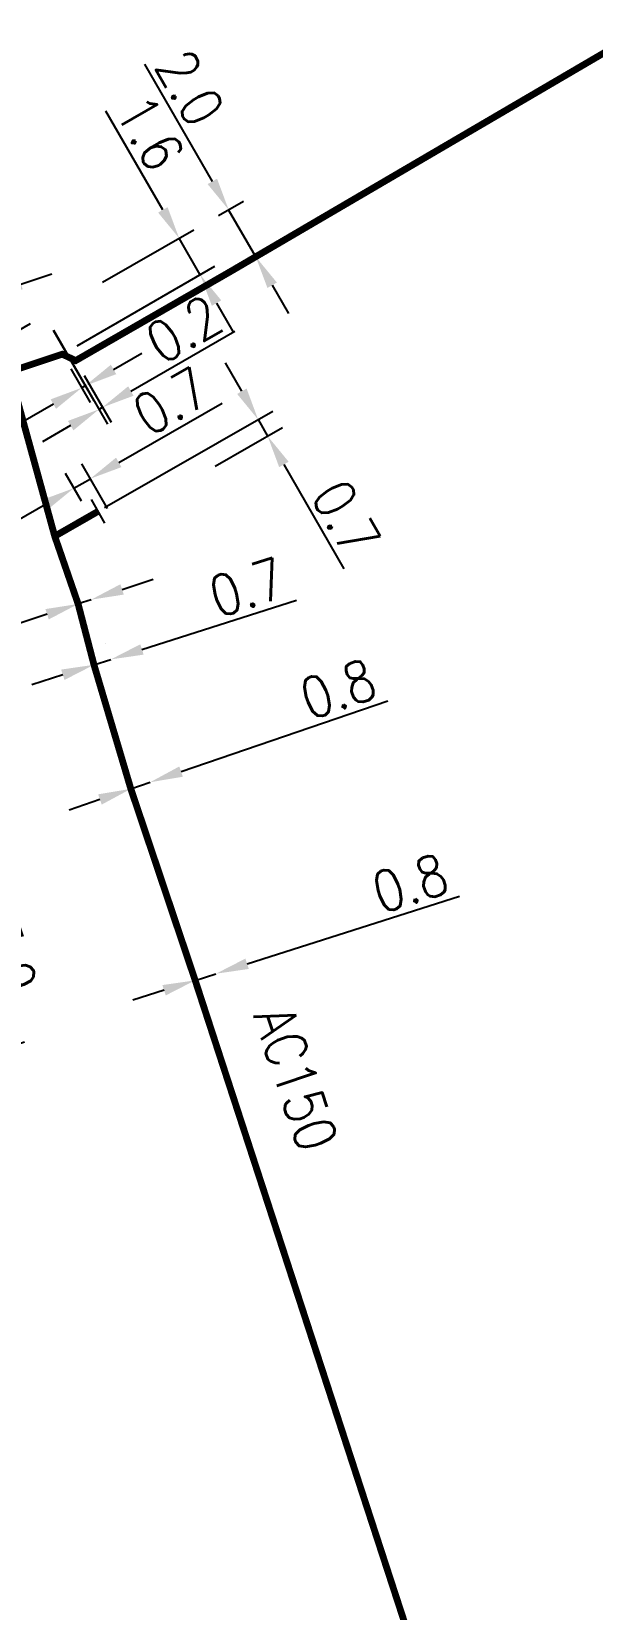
# Model space of a CAD drawing. Header units: millimetres. Extents: x 160996 to 162003, y 120996 to 122000.
# Drawn here: x 161393.4 to 161414, y 121522.3 to 121580.3 of the extents above; entities that cross this region are included whole.
import ezdxf
from ezdxf.enums import TextEntityAlignment as Align

# ---------------------------------------------------------------- set-up
doc = ezdxf.new("R2010")
doc.units = ezdxf.units.MM
doc.header["$PDMODE"] = 34
doc.linetypes.add('L_100_AP', pattern=[14, 10, -1.5, 1, -1.5])
doc.layers.get('0').update_dxf_attribs({"linetype": 'CONTINUOUS'})
doc.layers.get('Defpoints').update_dxf_attribs({"linetype": 'CONTINUOUS'})
for name, color, linetype in [('L_140', 3, 'CONTINUOUS'), ('L_150', 1, 'CONTINUOUS'), ('L_340', 7, 'CONTINUOUS')]:
    doc.layers.add(name, color=color, linetype=linetype)
doc.styles.get("Standard").update_dxf_attribs({"font": 'romans.shx', "width": 0.85})
doc.dimstyles.get("Standard").update_dxf_attribs({"dimtxt": 1.5, "dimasz": 1.2, "dimexe": 0.625, "dimexo": 0.625, "dimgap": 0.25, "dimtad": 1, "dimdec": 1, "dimzin": 0, "dimdsep": 46, "dimtxsty": 'Standard', "dimcen": -0.5, "dimadec": 0, "dimazin": 0, "dimtfac": 1, "dimtdec": 1, "dimtmove": 0, "dimatfit": 3, "dimfxl": 0, "dimtolj": 1, "dimtzin": 0, "dimarcsym": 0})

# ---------------------------------------------------------------- blocks, each defined once
blk = doc.blocks.new('*D267')
at = {"layer": 'Defpoints', "color": 0, "linetype": 'Continuous', "transparency": 16777216}
for p in [(161391.87, 121570.596), (161391.87, 121570.596), (161392.009, 121569.554)]:
    blk.add_point(p, dxfattribs=at)
at = {"layer": 'L_140', "color": 0, "linetype": 'Continuous', "lineweight": -2, "transparency": 16777216}
for p, q in [((161393.008, 121570.978), (161394.146, 121571.36)), ((161391.81, 121570.146), (161391.482, 121571.125)), ((161391.87, 121570.596), (161391.681, 121570.533)), ((161390.543, 121570.151), (161386.399, 121568.76))]:
    blk.add_line(p, q, dxfattribs=at)
at = {"layer": 'L_140', "color": 0, "linetype": 'Continuous', "transparency": 16777216}
for points in [[(161392.944, 121571.168), (161393.072, 121570.788), (161391.87, 121570.596)], [(161390.48, 121570.34), (161390.607, 121569.961), (161391.681, 121570.533)]]:
    blk.add_solid(points, dxfattribs=at)
at = {"layer": 'L_140', "color": 0, "linetype": 'Continuous', "transparency": 16777216, "insert": (161387.584, 121570.213), "char_height": 1.5, "attachment_point": 5, "rotation": 18.55006}
blk.add_mtext('\\A1;0.2', dxfattribs=at)
blk = doc.blocks.new('*D271')
at = {"layer": 'Defpoints', "color": 0, "linetype": 'Continuous', "transparency": 16777216}
for p in [(161402.064, 121565.395), (161399.593, 121563.977), (161395.539, 121562.458)]:
    blk.add_point(p, dxfattribs=at)
at = {"layer": 'L_340', "color": 0, "linetype": 'Continuous', "lineweight": -2, "transparency": 16777216}
for p, q in [((161401.118, 121567.043), (161400.521, 121568.084)), ((161396.081, 121562.769), (161402.257, 121566.313)), ((161400.135, 121564.288), (161402.606, 121565.706)), ((161401.715, 121566.002), (161402.064, 121565.395)), ((161402.661, 121564.354), (161404.864, 121560.516))]:
    blk.add_line(p, q, dxfattribs=at)
at = {"layer": 'L_340', "color": 0, "linetype": 'Continuous', "transparency": 16777216}
for points in [[(161401.292, 121567.143), (161400.945, 121566.944), (161401.715, 121566.002)], [(161402.835, 121564.454), (161402.488, 121564.255), (161402.064, 121565.395)]]:
    blk.add_solid(points, dxfattribs=at)
at = {"layer": 'L_340', "color": 0, "linetype": 'Continuous', "transparency": 16777216, "insert": (161404.942, 121562.389), "char_height": 1.5, "attachment_point": 5, "rotation": 299.84938}
blk.add_mtext('\\A1;0.7', dxfattribs=at)
blk = doc.blocks.new('*D272')
at = {"layer": 'Defpoints', "color": 0, "linetype": 'Continuous', "transparency": 16777216}
for p in [(161395.558, 121563.832), (161395.539, 121562.458), (161396.495, 121562.199)]:
    blk.add_point(p, dxfattribs=at)
at = {"layer": 'L_340', "color": 0, "linetype": 'Continuous', "lineweight": -2, "transparency": 16777216}
for p, q in [((161396.598, 121564.429), (161400.39, 121566.605)), ((161395.228, 121563), (161394.639, 121564.026)), ((161394.95, 121563.483), (161395.558, 121563.832)), ((161396.183, 121562.741), (161395.247, 121564.374)), ((161393.91, 121562.886), (161392.869, 121562.289))]:
    blk.add_line(p, q, dxfattribs=at)
at = {"layer": 'L_340', "color": 0, "linetype": 'Continuous', "transparency": 16777216}
for points in [[(161396.499, 121564.603), (161396.698, 121564.256), (161395.558, 121563.832)], [(161393.81, 121563.06), (161394.009, 121562.713), (161394.95, 121563.483)]]:
    blk.add_solid(points, dxfattribs=at)
at = {"layer": 'L_340', "color": 0, "linetype": 'Continuous', "transparency": 16777216, "insert": (161398.517, 121566.683), "char_height": 1.5, "attachment_point": 5, "rotation": 29.84938}
blk.add_mtext('\\A1;0.7', dxfattribs=at)
blk = doc.blocks.new('*D273')
at = {"layer": 'Defpoints', "color": 0, "linetype": 'Continuous', "transparency": 16777216}
for p in [(161395.107, 121559.229), (161395.582, 121559.386), (161395.582, 121559.386)]:
    blk.add_point(p, dxfattribs=at)
at = {"layer": 'L_140', "color": 0, "linetype": 'Continuous', "lineweight": -2, "transparency": 16777216}
for p, q in [((161396.721, 121559.763), (161397.86, 121560.14)), ((161395.582, 121559.386), (161395.107, 121559.229)), ((161393.968, 121558.852), (161389.818, 121557.478))]:
    blk.add_line(p, q, dxfattribs=at)
at = {"layer": 'L_140', "color": 0, "linetype": 'Continuous', "transparency": 16777216}
for points in [[(161396.658, 121559.953), (161396.784, 121559.573), (161395.582, 121559.386)], [(161393.905, 121559.041), (161394.03, 121558.662), (161395.107, 121559.229)]]:
    blk.add_solid(points, dxfattribs=at)
at = {"layer": 'L_140', "color": 0, "linetype": 'Continuous', "transparency": 16777216, "insert": (161391.009, 121558.925), "char_height": 1.5, "attachment_point": 5, "rotation": 18.31735}
blk.add_mtext('\\A1;0.5', dxfattribs=at)
blk = doc.blocks.new('*D274')
at = {"layer": 'Defpoints', "color": 0, "linetype": 'Continuous', "transparency": 16777216}
for p in [(161395.689, 121556.994), (161396.308, 121557.192), (161396.308, 121557.192)]:
    blk.add_point(p, dxfattribs=at)
at = {"layer": 'L_140', "color": 0, "linetype": 'Continuous', "lineweight": -2, "transparency": 16777216}
for p, q in [((161397.451, 121557.558), (161403.125, 121559.373)), ((161395.498, 121557.589), (161395.498, 121557.589)), ((161396.117, 121557.787), (161396.117, 121557.787)), ((161395.689, 121556.994), (161396.308, 121557.192)), ((161394.546, 121556.628), (161393.403, 121556.263))]:
    blk.add_line(p, q, dxfattribs=at)
at = {"layer": 'L_140', "color": 0, "linetype": 'Continuous', "transparency": 16777216}
for points in [[(161397.39, 121557.748), (161397.512, 121557.367), (161396.308, 121557.192)], [(161394.485, 121556.819), (161394.607, 121556.438), (161395.689, 121556.994)]]:
    blk.add_solid(points, dxfattribs=at)
at = {"layer": 'L_140', "color": 0, "linetype": 'Continuous', "transparency": 16777216, "insert": (161401.31, 121559.842), "char_height": 1.5, "attachment_point": 5, "rotation": 17.73877}
blk.add_mtext('\\A1;0.7', dxfattribs=at)
blk = doc.blocks.new('*D275')
at = {"layer": 'Defpoints', "color": 0, "linetype": 'Continuous', "transparency": 16777216}
for p in [(161397.042, 121552.437), (161397.751, 121552.68), (161397.751, 121552.68)]:
    blk.add_point(p, dxfattribs=at)
at = {"layer": 'L_140', "color": 0, "linetype": 'Continuous', "lineweight": -2, "transparency": 16777216}
for p, q in [((161398.886, 121553.07), (161406.476, 121555.676)), ((161397.042, 121552.437), (161397.751, 121552.68)), ((161395.907, 121552.047), (161394.772, 121551.657))]:
    blk.add_line(p, q, dxfattribs=at)
at = {"layer": 'L_140', "color": 0, "linetype": 'Continuous', "transparency": 16777216}
for points in [[(161398.821, 121553.259), (161398.951, 121552.881), (161397.751, 121552.68)], [(161395.842, 121552.236), (161395.972, 121551.858), (161397.042, 121552.437)]]:
    blk.add_solid(points, dxfattribs=at)
at = {"layer": 'L_140', "color": 0, "linetype": 'Continuous', "transparency": 16777216, "insert": (161404.651, 121556.107), "char_height": 1.5, "attachment_point": 5, "rotation": 18.95163}
blk.add_mtext('\\A1;0.8', dxfattribs=at)
blk = doc.blocks.new('*D276')
at = {"layer": 'Defpoints', "color": 0, "linetype": 'Continuous', "transparency": 16777216}
for p in [(161399.404, 121545.402), (161400.167, 121545.646), (161400.167, 121545.646)]:
    blk.add_point(p, dxfattribs=at)
at = {"layer": 'L_140', "color": 0, "linetype": 'Continuous', "lineweight": -2, "transparency": 16777216}
for p, q in [((161401.31, 121546.01), (161409.113, 121548.5)), ((161399.404, 121545.402), (161400.167, 121545.646)), ((161398.261, 121545.038), (161397.118, 121544.673))]:
    blk.add_line(p, q, dxfattribs=at)
at = {"layer": 'L_140', "color": 0, "linetype": 'Continuous', "transparency": 16777216}
for points in [[(161401.249, 121546.201), (161401.371, 121545.82), (161400.167, 121545.646)], [(161398.2, 121545.228), (161398.322, 121544.847), (161399.404, 121545.402)]]:
    blk.add_solid(points, dxfattribs=at)
at = {"layer": 'L_140', "color": 0, "linetype": 'Continuous', "transparency": 16777216, "insert": (161407.298, 121548.971), "char_height": 1.5, "attachment_point": 5, "rotation": 17.69756}
blk.add_mtext('\\A1;0.8', dxfattribs=at)
blk = doc.blocks.new('L_340_07')
at = {"color": 0, "linetype": 'Continuous', "const_width": 0.25, "flags": 128}
blk.add_lwpolyline([(0, 0), (0.35, 0)], dxfattribs=at)
at = {"color": 0, "linetype": 'Continuous', "flags": 128}
blk.add_lwpolyline([(0.35, -0.5), (0.35, 0.5)], dxfattribs=at)
at = {"color": 0, "linetype": 'Continuous', "width": 0.75, "flags": 3}
for tag, p in [('DEF_LEG', (0.723, -3.465)), ('DEF_COUP', (0.723, -5.965)), ('DEF_TYPE', (0.723, -8.465))]:
    blk.add_attdef(tag, text='', height=1.2, dxfattribs=at).set_placement(p, align=Align.MIDDLE)
blk = doc.blocks.new('*D316')
at = {"layer": 'Defpoints', "color": 0, "linetype": 'Continuous', "transparency": 16777216}
for p in [(161384.633, 121546.566), (161392.548, 121542.949), (161386.099, 121540.837)]:
    blk.add_point(p, dxfattribs=at)
at = {"layer": 'L_150', "color": 0, "linetype": 'Continuous', "lineweight": -2, "transparency": 16777216}
for p, q in [((161385.227, 121546.76), (161391.306, 121548.751)), ((161391.085, 121547.416), (161392.174, 121544.09)), ((161386.693, 121541.032), (161393.142, 121543.144))]:
    blk.add_line(p, q, dxfattribs=at)
at = {"layer": 'L_150', "color": 0, "linetype": 'Continuous', "transparency": 16777216}
for points in [[(161391.275, 121547.478), (161390.895, 121547.354), (161390.712, 121548.556)], [(161392.364, 121544.152), (161391.984, 121544.027), (161392.548, 121542.949)]]:
    blk.add_solid(points, dxfattribs=at)
at = {"layer": 'L_150', "color": 0, "linetype": 'Continuous', "transparency": 16777216, "insert": (161392.517, 121546.256), "char_height": 1.5, "attachment_point": 5, "rotation": 288.13307}
blk.add_mtext('\\A1;5.9', dxfattribs=at)
blk = doc.blocks.new('*D324')
at = {"layer": 'Defpoints', "color": 0, "linetype": 'Continuous', "transparency": 16777216}
for p in [(161398.816, 121572.665), (161395.46, 121570.733), (161394.526, 121568.406)]:
    blk.add_point(p, dxfattribs=at)
at = {"layer": 'L_140', "color": 0, "linetype": 'Continuous', "lineweight": -2, "transparency": 16777216}
for p, q in [((161398.218, 121573.705), (161396.127, 121577.336)), ((161396.002, 121571.045), (161399.358, 121572.977)), ((161399.59, 121571.322), (161398.816, 121572.665)), ((161395.068, 121568.718), (161400.131, 121571.634)), ((161400.189, 121570.282), (161400.787, 121569.242))]:
    blk.add_line(p, q, dxfattribs=at)
at = {"layer": 'L_140', "color": 0, "linetype": 'Continuous', "transparency": 16777216}
for points in [[(161398.391, 121573.805), (161398.044, 121573.606), (161398.816, 121572.665)], [(161400.362, 121570.382), (161400.015, 121570.182), (161399.59, 121571.322)]]:
    blk.add_solid(points, dxfattribs=at)
at = {"layer": 'L_140', "color": 0, "linetype": 'Continuous', "transparency": 16777216, "insert": (161397.74, 121576.54), "char_height": 1.5, "attachment_point": 5, "rotation": 299.93224}
blk.add_mtext('\\A1;1.6', dxfattribs=at)
blk = doc.blocks.new('*D325')
at = {"layer": 'Defpoints', "color": 0, "linetype": 'Continuous', "transparency": 16777216}
for p in [(161400.633, 121573.711), (161399.719, 121573.185), (161400.717, 121571.452)]:
    blk.add_point(p, dxfattribs=at)
at = {"layer": 'L_140', "color": 0, "linetype": 'Continuous', "lineweight": -2, "transparency": 16777216}
for p, q in [((161400.034, 121574.751), (161397.554, 121579.058)), ((161400.261, 121573.497), (161401.175, 121574.023)), ((161401.631, 121571.978), (161400.633, 121573.711)), ((161401.259, 121571.764), (161402.173, 121572.29)), ((161402.23, 121570.938), (161402.829, 121569.898))]:
    blk.add_line(p, q, dxfattribs=at)
at = {"layer": 'L_140', "color": 0, "linetype": 'Continuous', "transparency": 16777216}
for points in [[(161400.208, 121574.851), (161399.861, 121574.652), (161400.633, 121573.711)], [(161402.403, 121571.038), (161402.056, 121570.838), (161401.631, 121571.978)]]:
    blk.add_solid(points, dxfattribs=at)
at = {"layer": 'L_140', "color": 0, "linetype": 'Continuous', "transparency": 16777216, "insert": (161399.212, 121578.183), "char_height": 1.5, "attachment_point": 5, "rotation": 299.93224}
blk.add_mtext('\\A1;2.0', dxfattribs=at)
blk = doc.blocks.new('*D328')
at = {"layer": 'Defpoints', "color": 0, "linetype": 'Continuous', "transparency": 16777216}
for p in [(161393.888, 121569.827), (161392.009, 121569.554), (161386.925, 121565.819)]:
    blk.add_point(p, dxfattribs=at)
at = {"layer": 'L_140', "color": 0, "linetype": 'Continuous', "lineweight": -2, "transparency": 16777216}
for p, q in [((161391.468, 121569.242), (161386.034, 121566.113)), ((161393.346, 121569.516), (161386.384, 121565.507)), ((161385.977, 121567.465), (161385.378, 121568.505)), ((161386.576, 121566.425), (161386.925, 121565.819)), ((161387.524, 121564.779), (161389.705, 121560.99))]:
    blk.add_line(p, q, dxfattribs=at)
at = {"layer": 'L_140', "color": 0, "linetype": 'Continuous', "transparency": 16777216}
for points in [[(161386.15, 121567.565), (161385.804, 121567.365), (161386.576, 121566.425)], [(161387.697, 121564.879), (161387.351, 121564.679), (161386.925, 121565.819)]]:
    blk.add_solid(points, dxfattribs=at)
at = {"layer": 'L_140', "color": 0, "linetype": 'Continuous', "transparency": 16777216, "insert": (161389.781, 121562.864), "char_height": 1.5, "attachment_point": 5, "rotation": 299.93224}
blk.add_mtext('\\A1;0.7', dxfattribs=at)
blk = doc.blocks.new('*D329')
at = {"layer": 'Defpoints', "color": 0, "linetype": 'Continuous', "transparency": 16777216}
for p in [(161393.888, 121569.827), (161395.016, 121568.169), (161395.873, 121566.379)]:
    blk.add_point(p, dxfattribs=at)
at = {"layer": 'L_140', "color": 0, "linetype": 'Continuous', "lineweight": -2, "transparency": 16777216}
for p, q in [((161394.199, 121569.286), (161396.185, 121565.837)), ((161397.043, 121567.052), (161400.862, 121569.251)), ((161395.327, 121567.627), (161396.315, 121565.912)), ((161395.873, 121566.379), (161396.003, 121566.453)), ((161394.833, 121565.78), (161393.794, 121565.181))]:
    blk.add_line(p, q, dxfattribs=at)
at = {"layer": 'L_140', "color": 0, "linetype": 'Continuous', "transparency": 16777216}
for points in [[(161396.944, 121567.225), (161397.143, 121566.879), (161396.003, 121566.453)], [(161394.734, 121565.953), (161394.933, 121565.606), (161395.873, 121566.379)]]:
    blk.add_solid(points, dxfattribs=at)
at = {"layer": 'L_140', "color": 0, "linetype": 'Continuous', "transparency": 16777216, "insert": (161398.989, 121569.326), "char_height": 1.5, "attachment_point": 5, "rotation": 29.93224}
blk.add_mtext('\\A1;0.2', dxfattribs=at)
blk = doc.blocks.new('*D330')
at = {"layer": 'Defpoints', "color": 0, "linetype": 'Continuous', "transparency": 16777216}
for p in [(161393.883, 121569.825), (161394.526, 121568.406), (161395.238, 121567.17)]:
    blk.add_point(p, dxfattribs=at)
at = {"layer": 'L_140', "color": 0, "linetype": 'Continuous', "lineweight": -2, "transparency": 16777216}
for p, q in [((161394.194, 121569.283), (161395.679, 121566.704)), ((161396.407, 121567.844), (161397.447, 121568.443)), ((161394.838, 121567.865), (161395.549, 121566.629)), ((161395.368, 121567.245), (161395.238, 121567.17)), ((161394.198, 121566.572), (161390.229, 121564.287))]:
    blk.add_line(p, q, dxfattribs=at)
at = {"layer": 'L_140', "color": 0, "linetype": 'Continuous', "transparency": 16777216}
for points in [[(161396.308, 121568.017), (161396.507, 121567.671), (161395.368, 121567.245)], [(161394.098, 121566.745), (161394.297, 121566.398), (161395.238, 121567.17)]]:
    blk.add_solid(points, dxfattribs=at)
at = {"layer": 'L_140', "color": 0, "linetype": 'Continuous', "transparency": 16777216, "insert": (161391.105, 121565.945), "char_height": 1.5, "attachment_point": 5, "rotation": 29.93224}
blk.add_mtext('\\A1;0.2', dxfattribs=at)

msp = doc.modelspace()

# ---------------------------------------------------------------- linework, layer by layer
at = {"layer": 'L_140', "linetype": 'L_100_AP', "const_width": 0.25, "flags": 128}
for points in [[(161392.589, 121567.759), (161394.526, 121568.406), (161395.016, 121568.169), (161400.717, 121571.452), (161432.474, 121590.055), (161432.474, 121590.055), (161441.101, 121594.994), (161448.489, 121599.191), (161459.686, 121605.524), (161470.741, 121611.735), (161482.912, 121617.803), (161484.715, 121613.976), (161485.458, 121614.327), (161490.12, 121616.525), (161498.577, 121620.488), (161526.205, 121633.465), (161545.315, 121642.294), (161545.315, 121642.294), (161556.388, 121647.46), (161559.194, 121648.777), (161559.194, 121648.777), (161573.768, 121655.62), (161589.716, 121663.21), (161603.497, 121669.65), (161613.353, 121657.695), (161645.438, 121613.852), (161645.438, 121613.852), (161658.187, 121596.483), (161664.265, 121588.202), (161665.771, 121586.827)], [(161395.539, 121562.458), (161394.248, 121561.717)]]:
    msp.add_lwpolyline(points, dxfattribs=at)
at = {"layer": 'L_140', "linetype": 'L_100_AP', "const_width": 0.25}
msp.add_lwpolyline([(161361.84, 121644.147), (161368.019, 121631.427), (161375.67, 121614.548), (161377.377, 121610.671), (161380.373, 121603.081), (161386.955, 121582.561), (161389.662, 121574.504), (161391.144, 121570.096), (161392.009, 121569.554), (161392.589, 121567.759), (161394.248, 121561.717), (161395.107, 121559.229), (161395.689, 121556.994), (161397.042, 121552.437), (161399.404, 121545.402), (161410.187, 121512.306), (161421.822, 121477.187), (161426.588, 121462.832), (161426.588, 121462.832), (161433.692, 121441.719), (161435.78, 121436.382), (161438.963, 121433.954), (161439.344, 121433.664), (161441.419, 121433.92)], dxfattribs=at)

# ---------------------------------------------------------------- block references
at = {"layer": 'L_340', "rotation": 29.84937834616241}
msp.add_blockref('L_340_07', (161395.539, 121562.458), dxfattribs=at)

# ---------------------------------------------------------------- texts
at = {"layer": 'L_140', "linetype": 'Continuous', "width": 0.85}
msp.add_text('AC150', height=1.5, rotation=288.57299, dxfattribs=at).set_placement((161401.531, 121544.115))

# ---------------------------------------------------------------- dimensions: what is measured, and where the dimension line sits
at = {"layer": 'L_140', "linetype": 'Continuous'}
for base, p1, p2, angle, picture, middle in [((161400.633, 121573.711), (161400.717, 121571.452), (161399.719, 121573.185), 299.93224, '*D325', (161398.346, 121577.684)), ((161398.8164, 121572.6654), (161394.5259, 121568.4065), (161395.4602, 121570.7329), 299.93224, '*D324', (161396.8731, 121576.0406)), ((161391.87, 121570.596), (161392.009, 121569.554), (161391.87, 121570.596), 198.55006, '*D267', (161387.902, 121569.265)), ((161395.873, 121566.379), (161395.016, 121568.169), (161393.888, 121569.827), 29.93224, '*D329', (161399.488, 121568.46)), ((161386.925, 121565.819), (161392.009, 121569.554), (161393.888, 121569.827), 119.93224, '*D328', (161388.914, 121562.365)), ((161395.238, 121567.17), (161393.883, 121569.825), (161394.526, 121568.406), 29.93224, '*D330', (161391.604, 121565.078)), ((161396.3078, 121557.1919), (161395.6887, 121556.99386), (161396.3078, 121557.1919), 197.73877, '*D274', (161401.61434, 121558.88939)), ((161395.582, 121559.386), (161395.107, 121559.229), (161395.582, 121559.386), 198.31735, '*D273', (161391.323, 121557.976)), ((161397.751, 121552.68), (161397.042, 121552.437), (161397.751, 121552.68), 198.95163, '*D275', (161404.976, 121555.161)), ((161400.167, 121545.646), (161399.404, 121545.402), (161400.167, 121545.646), 197.69756, '*D276', (161407.602, 121548.018))]:
    dim = msp.add_linear_dim(base=base, p1=p1, p2=p2, angle=angle, dimstyle='Standard', dxfattribs=at)
    dim.commit()
    dim.dimension.update_dxf_attribs({"geometry": picture, "text_midpoint": middle, "dimtype": 160})
at = {"layer": 'L_150', "linetype": 'Continuous'}
dim = msp.add_linear_dim(base=(161392.548, 121542.949), p1=(161384.633, 121546.566), p2=(161386.099, 121540.837), angle=108.13307, dimstyle='Standard', dxfattribs=at)
dim.commit()
dim.dimension.update_dxf_attribs({"geometry": '*D316', "text_midpoint": (161391.567, 121545.945), "dimtype": 160})
at = {"layer": 'L_340', "linetype": 'Continuous'}
for base, p2, angle, picture, middle in [((161395.558, 121563.832), (161396.495, 121562.199), 209.84938, '*D272', (161399.015, 121565.816)), ((161402.064, 121565.395), (161399.593, 121563.977), 119.84938, '*D271', (161404.074, 121561.892))]:
    dim = msp.add_linear_dim(base=base, p1=(161395.539, 121562.458), p2=p2, angle=angle, dimstyle='Standard', dxfattribs=at)
    dim.commit()
    dim.dimension.update_dxf_attribs({"geometry": picture, "text_midpoint": middle, "dimtype": 160})

doc.saveas('drawing.dxf')
